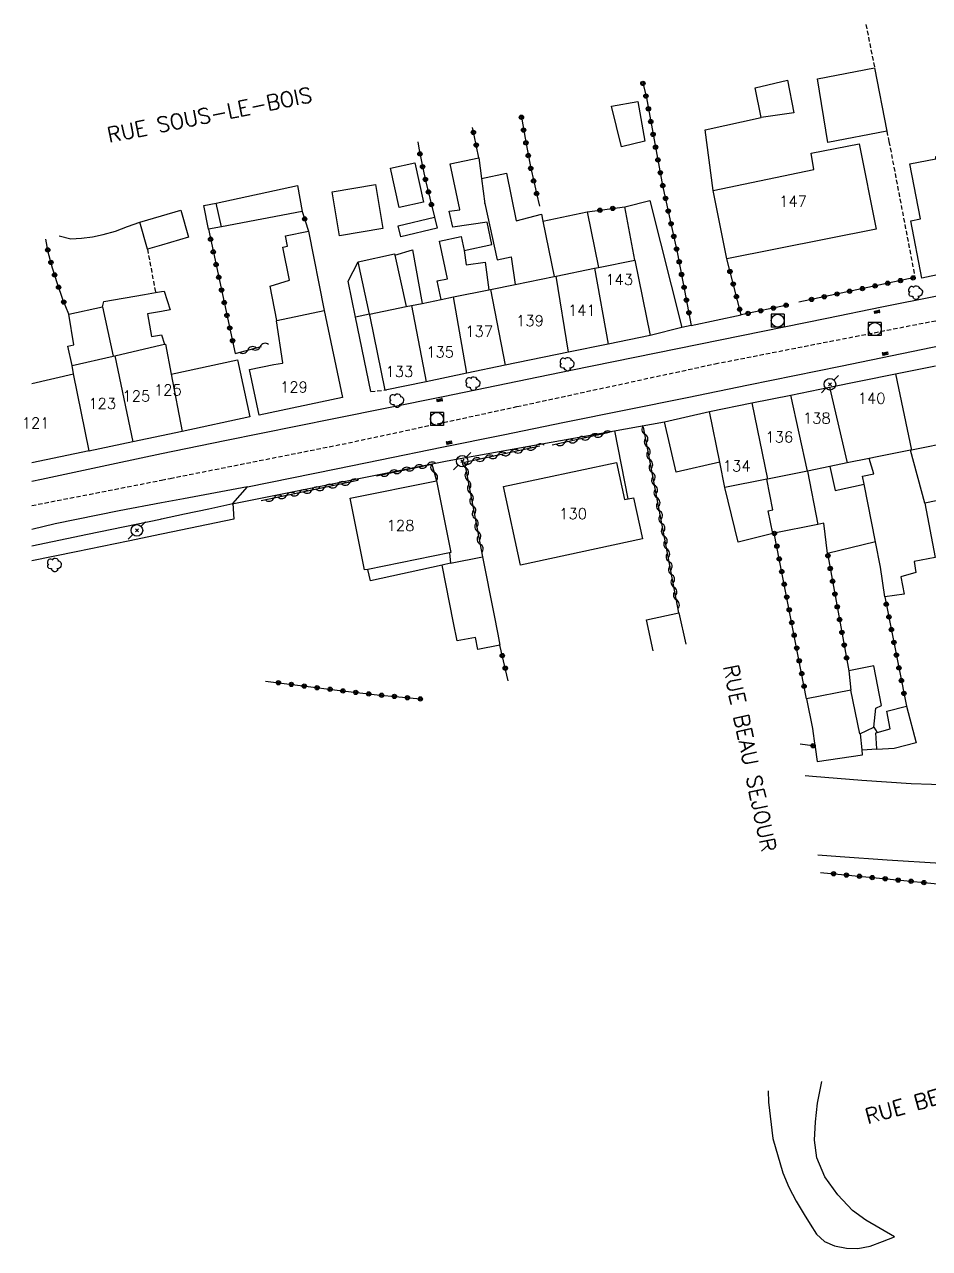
# Model space of a CAD drawing. Header units: millimetres. Extents: x 132999 to 134001, y 129000 to 130000.
# Drawn here: x 132999.2 to 133103.8, y 129653.7 to 129795.2 of the extents above; entities that cross this region are included whole.
import ezdxf
from ezdxf.enums import TextEntityAlignment as Align

# ---------------------------------------------------------------- set-up
doc = ezdxf.new("R2010")
doc.units = ezdxf.units.MM
doc.linetypes.add('DASHED', pattern=[0.75, 0.5, -0.25])
doc.layers.get('0').update_dxf_attribs({"linetype": 'CONTINUOUS'})
for name, color, linetype in [('W0001', 6, 'DASHED'), ('W0008', 7, 'CONTINUOUS'), ('W0014', 7, 'CONTINUOUS'), ('W0017', 7, 'CONTINUOUS'), ('W0101', 7, 'CONTINUOUS'), ('W0104', 1, 'CONTINUOUS'), ('W0112', 1, 'DASHED'), ('W0211', 2, 'CONTINUOUS'), ('W0214', 2, 'CONTINUOUS'), ('W0300', 7, 'CONTINUOUS'), ('W0310', 3, 'CONTINUOUS'), ('W0323', 7, 'CONTINUOUS'), ('W0330', 7, 'CONTINUOUS'), ('W0401', 7, 'CONTINUOUS'), ('W0420', 7, 'CONTINUOUS'), ('W0473', 7, 'CONTINUOUS'), ('W0510', 5, 'CONTINUOUS'), ('W0989', 7, 'CONTINUOUS'), ('W0991', 7, 'CONTINUOUS'), ('W1102', 7, 'CONTINUOUS')]:
    doc.layers.add(name, color=color, linetype=linetype)
doc.styles.get("Standard").update_dxf_attribs({"font": 'romans.shx', "width": 0.85})

# ---------------------------------------------------------------- blocks, each defined once
blk = doc.blocks.new('T401')
for p, q in [((-0.3, 0.3), (0, 0.3)), ((-0.3, -0.25), (-0.3, 0.3)), ((-0.3, 0.15), (0, 0.15)), ((-0.3, 0), (0, 0)), ((0, 0.3), (0, -0.25)), ((-0.3, -0.15), (0, -0.15)), ((-0.3, -0.25), (-0.3, -0.3)), ((-0.3, -0.3), (0, -0.3)), ((0, -0.3), (0, -0.25))]:
    blk.add_line(p, q)
blk = doc.blocks.new('T473')
for p, q in [((-0.166667, 0.166667), (0.166667, -0.166667)), ((-0.166667, -0.166667), (0.166667, 0.166667)), ((0.500001, 0.500001), (1.000002, 1.000002)), ((-1.000002, -1.000002), (-0.500001, -0.500001))]:
    blk.add_line(p, q)
blk.add_ellipse((0, 0), major_axis=(0.471405, 0.471405), ratio=1, start_param=5.4977871438, end_param=11.780972451)
blk = doc.blocks.new('T420')
for p, q in [((0.75, 0.75), (-0.75, 0.75)), ((-0.75, 0.75), (-0.75, -0.75)), ((0.75, 0.75), (0.75, -0.75)), ((0.75, -0.75), (-0.75, -0.75))]:
    blk.add_line(p, q)
blk.add_ellipse((0, 0), major_axis=(-0.53, 0.53), ratio=1, start_param=3.926991, end_param=10.210176)
blk = doc.blocks.new('T300')
for p, q in [((-0.8, 0.51), (-0.86, 0.34)), ((-0.86, 0.34), (-0.86, 0.17)), ((-0.86, 0.17), (-0.74, 0.06)), ((-0.69, 0.63), (-0.8, 0.51)), ((-0.8, -0.06), (-0.74, 0.06)), ((-0.74, 0.06), (-0.69, 0.11)), ((-0.57, 0.69), (-0.69, 0.63)), ((-0.46, 0.69), (-0.57, 0.69)), ((-0.29, 0.63), (-0.46, 0.69)), ((-0.29, 0.63), (-0.17, 0.74)), ((-0.23, 0.57), (-0.29, 0.63)), ((-0.17, 0.74), (-0.06, 0.8)), ((-0.06, 0.8), (0.06, 0.8)), ((0.06, 0.8), (0.23, 0.74)), ((0.23, 0.74), (0.34, 0.63)), ((0.34, 0.63), (0.4, 0.51)), ((0.46, 0.46), (0.34, 0.46)), ((0.4, 0.51), (0.4, 0.46)), ((0.57, 0.4), (0.46, 0.46)), ((0.57, 0.4), (0.69, 0.29)), ((0.69, 0.29), (0.74, 0.17)), ((0.74, 0.06), (0.69, -0.17)), ((0.74, 0.17), (0.74, 0.06)), ((-0.8, -0.17), (-0.8, -0.06)), ((-0.8, -0.23), (-0.8, -0.17)), ((-0.74, -0.34), (-0.8, -0.23)), ((-0.69, -0.4), (-0.74, -0.34)), ((-0.51, -0.46), (-0.69, -0.4)), ((-0.4, -0.46), (-0.51, -0.46)), ((-0.4, -0.46), (-0.34, -0.46)), ((-0.34, -0.46), (-0.34, -0.4)), ((-0.34, -0.51), (-0.34, -0.46)), ((-0.29, -0.63), (-0.34, -0.51)), ((-0.17, -0.74), (-0.29, -0.63)), ((-0.06, -0.8), (-0.17, -0.74)), ((0.06, -0.8), (-0.06, -0.8)), ((0.17, -0.74), (0.06, -0.8)), ((0.23, -0.69), (0.17, -0.74)), ((0.29, -0.46), (0.23, -0.46)), ((0.29, -0.63), (0.23, -0.69)), ((0.46, -0.4), (0.29, -0.46)), ((0.34, -0.51), (0.29, -0.63)), ((0.34, -0.51), (0.34, -0.46)), ((0.57, -0.34), (0.46, -0.4)), ((0.63, -0.29), (0.57, -0.34)), ((0.69, -0.17), (0.63, -0.29))]:
    blk.add_line(p, q)
blk = doc.blocks.new('t323o')
at = {"color": 0, "linetype": 'Continuous'}
for radius in [0.25, 0.15]:
    blk.add_circle((0, 0), radius, dxfattribs=at)
blk = doc.blocks.new('t310o')
at = {"color": 0, "linetype": 'Continuous'}
for centre, start, end in [((-0.5, 0.38), 216.8699, 323.1304), ((0.5, -0.37), 36.8699, 143.1303)]:
    blk.add_arc(centre, 0.625, start, end, dxfattribs=at)

msp = doc.modelspace()

# ---------------------------------------------------------------- linework, layer by layer
at = {"layer": 'W0001'}
for points in [[(133015, 129742.53), (133016, 129742.73), (133036.59, 129746.83), (133056.07, 129751.02), (133078.97, 129755.97), (133109.92, 129762.02), (133111.27, 129762.31)], [(133000, 129739.59), (133015, 129742.53)]]:
    msp.add_lwpolyline(points, dxfattribs=at)
at = {"layer": 'W0008'}
for points in [[(133024.95, 129741.76), (133017.52, 129740.37), (133015, 129739.9)], [(133015, 129739.9), (133010.1, 129738.98), (133002.7, 129737.47), (133000, 129736.82)]]:
    msp.add_lwpolyline(points, dxfattribs=at)
at = {"layer": 'W0014'}
for points in [[(133111.06, 129765.06), (133104.66, 129763.78), (133098.27, 129762.5), (133091.88, 129761.21), (133077.09, 129758.21), (133062.31, 129755.18), (133047.53, 129752.15), (133034.93, 129749.61), (133022.33, 129747.08), (133015, 129745.56)], [(133076.23, 129760.39), (133082, 129761.62)], [(133076.23, 129760.39), (133075.14, 129760.16)], [(133024.95, 129741.76), (133030.06, 129742.8), (133035.17, 129743.84), (133040.28, 129744.88), (133047.39, 129746.33), (133054.49, 129747.77), (133061.59, 129749.21), (133068.68, 129750.65), (133075.76, 129752.09), (133082.85, 129753.54), (133093.48, 129755.71), (133104.11, 129757.9), (133108.61, 129758.83)], [(133023.17, 129739.81), (133048, 129744.77), (133073.14, 129749.26)], [(133015, 129745.56), (133009.74, 129744.47), (133001.11, 129742.61), (133000, 129742.37)], [(133023.25, 129739.83), (133024.95, 129741.76)], [(133015, 129738.05), (133017.67, 129738.62), (133020.46, 129739.23), (133023.25, 129739.83)], [(133000, 129734.93), (133006.45, 129736.27), (133014.88, 129738.02), (133015, 129738.05)]]:
    msp.add_lwpolyline(points, dxfattribs=at)
at = {"layer": 'W0017'}
for points in [[(133078.76, 129776), (133077.85, 129783.02), (133084.31, 129784.45)], [(133039.19, 129752.78), (133037.43, 129761.38)], [(133067.37, 129748.23), (133068.89, 129740.36)]]:
    msp.add_lwpolyline(points, dxfattribs=at)
at = {"layer": 'W0101'}
for points in [[(133097.6, 129771.52), (133080.33, 129768.09), (133078.76, 129776), (133090.38, 129778.42), (133090.1, 129780.31), (133095.64, 129781.41)], [(133054.52, 129741.78), (133067.6, 129744.58), (133068.52, 129740.28), (133069.55, 129740.5), (133070.57, 129735.74), (133056.47, 129732.72)], [(133036.79, 129740.44), (133046.79, 129742.44), (133048.44, 129734.15), (133048.3, 129734.12), (133038.84, 129732.22), (133038.45, 129732.15)]]:
    msp.add_lwpolyline(points, close=True, dxfattribs=at)
for points in [[(133065.04, 129767.01), (133065.5, 129767.1), (133069.72, 129767.96), (133071.49, 129759.26)], [(133060.6, 129766.11), (133065.04, 129767.01)], [(133053.03, 129764.57), (133055.86, 129765.14), (133060.38, 129766.06), (133060.6, 129766.11)], [(133043.87, 129762.7), (133045.13, 129762.96), (133047.32, 129763.41), (133048.75, 129763.7)], [(133048.75, 129763.7), (133052.84, 129764.53), (133053.03, 129764.57)], [(133029.01, 129756.1), (133028.27, 129760.95), (133028.34, 129760.97), (133033.81, 129762.12), (133035.92, 129752.08)], [(133040.83, 129752.92), (133039.1, 129761.45), (133039.05, 129761.72), (133043.29, 129762.59), (133043.87, 129762.7)], [(133071.49, 129759.26), (133066.62, 129758.26)], [(133009.59, 129756.9), (133015, 129758.15)], [(133015, 129758.15), (133015.35, 129758.23), (133015.44, 129758.26), (133016.11, 129754.78), (133017.37, 129748.15)], [(133066.62, 129758.26), (133062.02, 129757.31)], [(133004.84, 129754.83), (133004.66, 129755.76), (133009.42, 129756.86), (133009.59, 129756.9)], [(133062.02, 129757.31), (133054.72, 129755.8)], [(133026.29, 129750.04), (133025.18, 129755.3), (133027.98, 129755.89)], [(133027.98, 129755.89), (133028.99, 129756.06), (133029.01, 129756.1)], [(133050.29, 129754.88), (133045.58, 129753.9)], [(133054.72, 129755.8), (133050.29, 129754.88)], [(133099.84, 129754.82), (133104.45, 129755.75)], [(133000, 129753.71), (133004.84, 129754.83)], [(133045.58, 129753.9), (133040.83, 129752.92)], [(133092.22, 129753.27), (133095.82, 129754)], [(133095.82, 129754), (133099.84, 129754.82)], [(133035.92, 129752.08), (133026.29, 129750.04)], [(133083.22, 129751.45), (133087.72, 129752.36)], [(133087.72, 129752.36), (133092.22, 129753.27)], [(133078.34, 129750.46), (133083.22, 129751.45)], [(133085.02, 129742.65), (133084.96, 129742.64), (133080.11, 129741.66), (133079.51, 129744.61), (133078.34, 129750.46)], [(133017.37, 129748.15), (133015, 129747.65)], [(133011.68, 129746.94), (133006.6, 129745.86), (133006.63, 129745.92)], [(133015, 129747.65), (133011.68, 129746.94)], [(133106.65, 129747), (133101.7, 129746)], [(133006.63, 129745.92), (133000, 129744.51)], [(133097.73, 129745.21), (133096.8, 129745.02), (133094.26, 129744.51)], [(133101.7, 129746), (133101.56, 129745.98), (133097.73, 129745.21)], [(133089.66, 129743.58), (133085.02, 129742.65)], [(133094.26, 129744.51), (133092.24, 129744.1), (133089.66, 129743.58)]]:
    msp.add_lwpolyline(points, dxfattribs=at)
at = {"layer": 'W0104'}
for points in [[(133092.03, 129781.56), (133090.82, 129788.91), (133097.41, 129790.18), (133098.82, 129782.86)], [(133084.31, 129784.45), (133083.62, 129787.88), (133087.36, 129788.76), (133088.1, 129784.96)], [(133068.16, 129781.04), (133067, 129785.73), (133070.04, 129786.27), (133070.86, 129781.7)], [(133044.26, 129779.21), (133045.26, 129774.65), (133042.45, 129774.04), (133041.45, 129778.59)], [(133021.33, 129774.54), (133030.7, 129776.56), (133031.27, 129773.58), (133021.92, 129771.81)], [(133035.58, 129770.76), (133034.72, 129775.84), (133039.71, 129776.69), (133040.57, 129771.61), (133035.58, 129770.76)], [(133046.56, 129772.9), (133046.86, 129771.64), (133042.66, 129770.65), (133042.36, 129771.91)], [(133097.33, 129713.98), (133097.55, 129716.18), (133098.21, 129716.49), (133097.31, 129721.08), (133094.45, 129720.51), (133094.67, 129718.24), (133089.56, 129717.24), (133090.24, 129713.82), (133090.52, 129711.81), (133090.54, 129711.66), (133090.76, 129710.01), (133096.02, 129710.79), (133095.97, 129711.36), (133095.79, 129713.22), (133095.7, 129713.21)], [(133101.11, 129716.42), (133102.21, 129712.17), (133099.69, 129711.51), (133097.67, 129711.39), (133097.67, 129711.46), (133097.56, 129713.34), (133097.72, 129713.38), (133099.21, 129713.77), (133098.84, 129715.83)]]:
    msp.add_lwpolyline(points, close=True, dxfattribs=at)
for points in [[(133107.02, 129766.74), (133102.88, 129765.88), (133101.6, 129772.49), (133102.73, 129772.71), (133101.49, 129779.07), (133104.51, 129779.65), (133104.48, 129779.93), (133111.53, 129781.3), (133114.04, 129768.36), (133112.23, 129767.94)], [(133047.32, 129763.41), (133046.87, 129765.55), (133048.06, 129765.8), (133047.14, 129770.14), (133049.64, 129770.67), (133049.98, 129769.07), (133053.19, 129769.75), (133052.64, 129772.35), (133048.65, 129771.78), (133048.26, 129773.61), (133049.47, 129773.78), (133049.47, 129773.79), (133048.35, 129779.08), (133051.68, 129779.79), (133051.99, 129777.4), (133052.37, 129774.46), (133052.37, 129774.5), (133053.78, 129767.97), (133055.41, 129768.32), (133055.86, 129765.14)], [(133051.99, 129777.4), (133054.88, 129777.99), (133056, 129772.51), (133058.91, 129773.25), (133059.07, 129772.47), (133060.38, 129766.06)], [(133069.72, 129767.96), (133068.54, 129774.12), (133071.45, 129774.85), (133075.14, 129760.16), (133071.49, 129759.26)], [(133015, 129773.07), (133017.22, 129773.71), (133018.11, 129770.59), (133015, 129769.69)], [(133021.92, 129771.81), (133020.41, 129771.52), (133019.88, 129774.26), (133021.33, 129774.54)], [(133059.07, 129772.47), (133064.18, 129773.52), (133065.5, 129767.1)], [(133015, 129769.69), (133013.37, 129769.22), (133012.47, 129772.34), (133015, 129773.07)], [(133028.34, 129760.97), (133027.55, 129764.93), (133029.77, 129765.63), (133029.01, 129769.45), (133029.55, 129769.56), (133029.31, 129770.76), (133031.98, 129771.29), (133033.81, 129762.12)], [(133041.97, 129768.54), (133044.01, 129769.14), (133045.13, 129762.96)], [(133049.98, 129769.07), (133050.21, 129767.42), (133052.39, 129767.73), (133052.84, 129764.53)], [(133039.05, 129761.72), (133037.43, 129761.38), (133036.55, 129765.54), (133037.71, 129767.74)], [(133039.05, 129761.72), (133037.71, 129767.74), (133041.94, 129768.68), (133041.97, 129768.54), (133043.29, 129762.59)], [(133008.18, 129762.56), (133008.33, 129763.16), (133013.02, 129763.98), (133014.3, 129764.2), (133015, 129764.33)], [(133015, 129764.33), (133015.3, 129764.38), (133015.99, 129762.2), (133015, 129762.02)], [(133004.66, 129755.76), (133004.17, 129758), (133004.85, 129758.15), (133004.27, 129761.71), (133008.18, 129762.56), (133009.42, 129756.86)], [(133015, 129762.02), (133013.37, 129761.74), (133013.83, 129759.12), (133015, 129759.33)], [(133015, 129759.33), (133015.01, 129759.33), (133015.35, 129758.23)], [(133016.11, 129754.78), (133023.79, 129756.43), (133025.2, 129749.83), (133017.37, 129748.15)], [(133079.51, 129744.61), (133074.48, 129743.45), (133073.14, 129749.26), (133078.34, 129750.46)], [(133110.97, 129747.87), (133112.62, 129741.77), (133108.08, 129740.86), (133103.21, 129739.88), (133101.56, 129745.98)], [(133103.21, 129739.88), (133104.42, 129733.6), (133102, 129733.13), (133102.19, 129731.85), (133100.43, 129731.35), (133100.82, 129729.34), (133098.61, 129729.03), (133098.11, 129732.47), (133097.53, 129735.4), (133096.2, 129742.08), (133096.02, 129742.99), (133097.31, 129743.24), (133096.8, 129745.02)], [(133089.66, 129743.58), (133090.87, 129737.42)], [(133092.24, 129744.1), (133092.87, 129741.33), (133096.2, 129742.08)], [(133097.53, 129735.4), (133091.97, 129734.07), (133091.53, 129737.55), (133090.87, 129737.42), (133085.82, 129736.4), (133085.64, 129736.36), (133085.64, 129736.36), (133085.11, 129738.97), (133085.67, 129739.1), (133084.96, 129742.64)], [(133085.64, 129736.36), (133081.65, 129735.38), (133080.11, 129741.66)], [(133048.3, 129734.12), (133048.4, 129732.94), (133047.44, 129732.72), (133039.14, 129730.89), (133038.84, 129732.22)], [(133048.4, 129732.94), (133052.1, 129733.66), (133053.4, 129727.07), (133053.86, 129724.72), (133054.11, 129723.47), (133051.57, 129722.97), (133051.29, 129724.36), (133049.17, 129723.94), (133048.76, 129726.05), (133047.44, 129732.72)], [(133071.84, 129722.81), (133071.04, 129726.38), (133074.79, 129727.21)], [(133074.79, 129727.21), (133075.6, 129723.59)], [(133095.7, 129713.21), (133094.67, 129718.24)], [(133097.33, 129713.98), (133097.72, 129713.38)], [(133095.97, 129711.36), (133097.67, 129711.46)]]:
    msp.add_lwpolyline(points, dxfattribs=at)
at = {"layer": 'W0112'}
for points in [[(133096.41, 129795.19), (133097.41, 129790.18)], [(133098.82, 129782.86), (133099.08, 129781.65), (133099.08, 129781.65), (133102.08, 129765.94)], [(133013.37, 129769.22), (133014.3, 129764.2)], [(133039.19, 129752.78), (133041.01, 129752.96)]]:
    msp.add_lwpolyline(points, dxfattribs=at)
at = {"layer": 'W0211'}
msp.add_lwpolyline([(133085.11, 129671.97), (133085.14, 129670.63), (133085.66, 129666.45), (133086.81, 129662.48), (133087.52, 129660.83), (133088.36, 129659.22), (133089.29, 129657.68), (133089.98, 129656.53), (133090.72, 129655.41), (133091.62, 129654.55), (133092.8, 129654.03), (133094.15, 129653.78), (133095.49, 129653.73), (133096.92, 129654.01), (133098.33, 129654.55), (133099.73, 129655.1)], dxfattribs=at)
at = {"layer": 'W0214'}
for points in [[(133003.18, 129770.77), (133004.5, 129770.42), (133005.74, 129770.48), (133007, 129770.66), (133008.24, 129770.91), (133009.67, 129771.32), (133011.07, 129771.83), (133012.47, 129772.34)], [(133099.73, 129655.1), (133098.06, 129656.05), (133096.39, 129657.01), (133094.88, 129658.13), (133093.15, 129659.93), (133091.68, 129662), (133090.73, 129664.23), (133090.48, 129666.25), (133090.6, 129668.39), (133090.81, 129670.52), (133091.31, 129673.02)]]:
    msp.add_lwpolyline(points, dxfattribs=at)
at = {"layer": 'W0310'}
for points in [[(133023.51, 129757.17), (133026.57, 129757.99)], [(133066.79, 129748.02), (133060.14, 129746.57)], [(133074.79, 129727.21), (133070.72, 129748.65)], [(133058.71, 129746.46), (133050.02, 129744.55), (133052.1, 129733.66)], [(133039.84, 129743.03), (133046.23, 129744.37), (133046.79, 129742.44)], [(133037.67, 129742.5), (133026.51, 129740.14)]]:
    msp.add_lwpolyline(points, dxfattribs=at)
at = {"layer": 'W0323'}
for points in [[(133070.61, 129788.43), (133071.04, 129786.71), (133072.92, 129776.59)], [(133056.55, 129784.74), (133056.64, 129784.26), (133057.13, 129781.4), (133057.68, 129778.55), (133058.01, 129777.09), (133058.35, 129775.64), (133058.7, 129774.18)], [(133051.68, 129779.79), (133051.4, 129781.09), (133051.13, 129782.38), (133050.93, 129783.27)], [(133044.62, 129781.62), (133044.74, 129780.91), (133045, 129779.54), (133045.48, 129777.32), (133046.01, 129775.12), (133046.54, 129772.91)], [(133072.92, 129776.59), (133074.65, 129768.7), (133076.23, 129760.39)], [(133031.27, 129773.58), (133031.98, 129771.29)], [(133064.18, 129773.52), (133068.54, 129774.12)], [(133020.41, 129771.52), (133023.51, 129757.17)], [(133003.57, 129763.4), (133002.98, 129765.21), (133002.39, 129767.03), (133001.9, 129768.87), (133001.64, 129770.36)], [(133087.49, 129762.8), (133082, 129761.62), (133080.33, 129768.09)], [(133102.08, 129765.94), (133088.66, 129763.11)], [(133004.27, 129761.71), (133003.57, 129763.4)], [(133089.56, 129717.24), (133085.82, 129736.4)], [(133091.97, 129734.07), (133094.45, 129720.51)], [(133098.61, 129729.03), (133101.11, 129716.42)], [(133055.05, 129719.33), (133054.11, 129723.47)], [(133027.03, 129719.3), (133031.32, 129718.75), (133035.62, 129718.21), (133039.92, 129717.71), (133044.94, 129717.24)], [(133088.81, 129712.04), (133090.52, 129711.81)], [(133091.18, 129697.18), (133100.4, 129696.29), (133119.88, 129694.39), (133120.28, 129690.34), (133120.68, 129686.28), (133120.99, 129682.22), (133121.06, 129679.57), (133121.09, 129676.92), (133121.14, 129676)]]:
    msp.add_lwpolyline(points, dxfattribs=at)
at = {"layer": 'W0330'}
for points in [[(133023.25, 129739.83), (133023.36, 129738.01), (133019.28, 129737.16), (133015.2, 129736.32), (133015, 129736.27)], [(133015, 129736.27), (133011.13, 129735.46), (133005.13, 129734.26), (133000, 129733.22)]]:
    msp.add_lwpolyline(points, dxfattribs=at)
at = {"layer": 'W0510'}
for points in [[(133115.79, 129707.13), (133111.08, 129707.21), (133106.36, 129707.29), (133101.65, 129707.44), (133095.95, 129707.81), (133090.25, 129708.29), (133089.4, 129708.35)], [(133090.85, 129699.23), (133093.43, 129699.04), (133098.85, 129698.66), (133105.08, 129698.28), (133111.32, 129697.93), (133117.55, 129697.58)]]:
    msp.add_lwpolyline(points, dxfattribs=at)
at = {"layer": 'W1102'}
for points in [[(133065.04, 129767.01), (133066.62, 129758.26)], [(133062.02, 129757.31), (133060.6, 129766.11)], [(133050.29, 129754.88), (133048.75, 129763.7)], [(133053.03, 129764.57), (133054.72, 129755.8)], [(133043.87, 129762.7), (133045.58, 129753.9)], [(133009.59, 129756.9), (133011.68, 129746.94)], [(133006.63, 129745.92), (133004.84, 129754.83)], [(133099.84, 129754.82), (133101.7, 129746)], [(133089.66, 129743.58), (133087.72, 129752.36)], [(133092.22, 129753.27), (133094.26, 129744.51)], [(133083.22, 129751.45), (133085.02, 129742.65)]]:
    msp.add_lwpolyline(points, dxfattribs=at)

# ---------------------------------------------------------------- block references
at = {"layer": 'W0300', "rotation": 359.9999899820874}
for p in [(133102.2, 129764.2), (133061.93, 129755.92), (133051.04, 129753.68), (133042.23, 129751.71), (133002.66, 129732.72)]:
    msp.add_blockref('T300', p, dxfattribs=at)
at = {"layer": 'W0310'}
for p, rotation in [((133024.96, 129757.56), 14.95476080978135), ((133026.41, 129757.95), 14.95476080978135), ((133064.54, 129747.53), 192.3141493562179), ((133066.01, 129747.85), 192.3141493562179), ((133070.87, 129747.85), 100.7670999702007), ((133056.77, 129746.03), 192.3835184521199), ((133058.24, 129746.36), 192.3835184521199), ((133061.61, 129746.89), 192.3141493562179), ((133063.07, 129747.21), 192.3141493562179), ((133071.15, 129746.37), 100.7670999702007), ((133050.13, 129743.98), 280.8324195593979), ((133050.91, 129744.75), 192.3835184521199), ((133052.38, 129745.07), 192.3835184521199), ((133053.84, 129745.39), 192.3835184521199), ((133055.31, 129745.71), 192.3835184521199), ((133071.43, 129744.9), 100.7670999702007), ((133041.31, 129743.34), 11.80230595844951), ((133042.77, 129743.65), 11.80230595844951), ((133044.24, 129743.95), 11.80230595844951), ((133045.71, 129744.26), 11.80230595844951), ((133046.5, 129743.43), 286.1176781873361), ((133050.41, 129742.5), 280.8324195593979), ((133071.71, 129743.42), 100.7670999702007), ((133033.85, 129741.69), 191.9140194279908), ((133035.32, 129742), 191.9140194279908), ((133036.78, 129742.31), 191.9140194279908), ((133071.99, 129741.95), 100.7670999702007), ((133027.98, 129740.45), 191.9140194279908), ((133029.45, 129740.76), 191.9140194279908), ((133030.91, 129741.07), 191.9140194279908), ((133032.38, 129741.38), 191.9140194279908), ((133050.69, 129741.03), 280.8324195593979), ((133072.27, 129740.48), 100.7670999702007), ((133050.97, 129739.56), 280.8324195593979), ((133072.55, 129739), 100.7670999702007), ((133051.25, 129738.08), 280.8324195593979), ((133072.83, 129737.53), 100.7670999702007), ((133051.54, 129736.61), 280.8324195593979), ((133073.11, 129736.06), 100.7670999702007), ((133051.82, 129735.14), 280.8324195593979), ((133073.39, 129734.58), 100.7670999702007), ((133073.67, 129733.11), 100.7670999702007), ((133073.95, 129731.64), 100.7670999702007), ((133074.23, 129730.16), 100.7670999702007), ((133074.51, 129728.69), 100.7670999702007)]:
    msp.add_blockref('t310o', p, dxfattribs=dict(at, rotation=rotation))
at = {"layer": 'W0323'}
for p, rotation in [((133070.63, 129788.37), 283.881719428673), ((133070.99, 129786.91), 283.881719428673), ((133056.6, 129784.47), 280.3843257661031), ((133071.28, 129785.44), 280.5560984936055), ((133056.85, 129782.99), 279.6992277910819), ((133071.55, 129783.96), 280.5560984936055), ((133051.05, 129782.72), 102.4866715820868), ((133057.11, 129781.51), 279.6992277910819), ((133071.82, 129782.49), 280.5560984936055), ((133044.87, 129780.22), 280.5944758542138), ((133051.37, 129781.25), 102.0375125354508), ((133057.39, 129780.04), 280.9302905393573), ((133072.1, 129781.01), 280.5560984936055), ((133045.17, 129778.75), 282.295899319413), ((133072.37, 129779.54), 280.5560984936055), ((133045.49, 129777.29), 283.4357963677308), ((133057.67, 129778.56), 280.9302905393573), ((133072.65, 129778.06), 280.5560984936055), ((133045.84, 129775.83), 283.4357963677308), ((133058, 129777.1), 282.7074798776563), ((133072.93, 129776.56), 282.3193655367128), ((133046.19, 129774.37), 283.4299291507396), ((133058.35, 129775.64), 283.3765255682134), ((133073.25, 129775.09), 282.3193655367128), ((133065.67, 129773.72), 7.816812375228445), ((133067.15, 129773.93), 7.816812375228445), ((133073.57, 129773.63), 282.3193655367128), ((133031.54, 129772.72), 287.439387771969), ((133073.89, 129772.16), 282.3193655367128), ((133020.66, 129770.37), 282.1959303743118), ((133074.21, 129770.7), 282.3193655367128), ((133001.85, 129769.14), 99.7750883168799), ((133020.98, 129768.9), 282.1959303743118), ((133074.53, 129769.23), 282.3193655367128), ((133002.21, 129767.69), 104.927536664503), ((133021.3, 129767.44), 282.1959303743118), ((133074.83, 129767.76), 280.7827140961155), ((133002.64, 129766.25), 108.0269877564284), ((133021.61, 129765.97), 282.1959303743118), ((133075.11, 129766.29), 280.7827140961155), ((133080.7, 129766.64), 104.4518295466371), ((133101.87, 129765.9), 191.9237367325656), ((133003.1, 129764.82), 108.0362768703379), ((133021.93, 129764.5), 282.1959303743118), ((133075.39, 129764.81), 280.7827140961155), ((133081.08, 129765.19), 104.4518295466371), ((133096, 129764.66), 191.9237367325656), ((133097.47, 129764.97), 191.9237367325656), ((133098.94, 129765.28), 191.9237367325656), ((133100.41, 129765.59), 191.9237367325656), ((133003.69, 129763.1), 112.4944228286615), ((133022.25, 129763.04), 282.1959303743118), ((133075.67, 129763.34), 280.7827140961155), ((133081.45, 129763.74), 104.4518295466371), ((133090.13, 129763.42), 191.9237367325656), ((133091.6, 129763.73), 191.9237367325656), ((133093.07, 129764.04), 191.9237367325656), ((133094.53, 129764.35), 191.9237367325656), ((133075.95, 129761.87), 280.7827140961155), ((133081.82, 129762.28), 104.4518295466371), ((133082.79, 129761.79), 192.1652087968051), ((133084.26, 129762.11), 192.1652087968051), ((133085.72, 129762.42), 192.1652087968051), ((133087.19, 129762.74), 192.1652087968051), ((133022.56, 129761.57), 282.1959303743118), ((133022.88, 129760.11), 282.1959303743118), ((133023.2, 129758.64), 282.1959303743118), ((133085.83, 129736.37), 101.0279446749388), ((133086.12, 129734.9), 101.0279446749388), ((133086.4, 129733.43), 101.0279446749388), ((133092.02, 129733.79), 280.3568980370207), ((133086.69, 129731.96), 101.0279446749388), ((133092.29, 129732.32), 280.3568980370207), ((133092.56, 129730.84), 280.3568980370207), ((133086.98, 129730.49), 101.0279446749388), ((133092.83, 129729.37), 280.3568980370207), ((133087.26, 129729.01), 101.0279446749388), ((133093.1, 129727.89), 280.3568980370207), ((133098.77, 129728.19), 281.201533765072), ((133087.55, 129727.54), 101.0279446749388), ((133093.37, 129726.42), 280.3568980370207), ((133099.07, 129726.72), 281.201533765072), ((133087.84, 129726.07), 101.0279446749388), ((133093.64, 129724.94), 280.3568980370207), ((133099.36, 129725.25), 281.201533765072), ((133088.12, 129724.6), 101.0279446749388), ((133093.91, 129723.47), 280.3568980370207), ((133099.65, 129723.78), 281.201533765072), ((133054.38, 129722.26), 102.8227742582582), ((133088.41, 129723.12), 101.0279446749388), ((133099.94, 129722.31), 281.201533765072), ((133054.72, 129720.8), 102.8227742582582), ((133088.7, 129721.65), 101.0279446749388), ((133094.18, 129721.99), 280.3568980370207), ((133100.23, 129720.83), 281.201533765072), ((133088.99, 129720.18), 101.0279446749388), ((133100.52, 129719.36), 281.201533765072), ((133028.51, 129719.11), 352.7830794090053), ((133030, 129718.92), 352.7830794090053), ((133031.49, 129718.73), 352.7716180489884), ((133032.98, 129718.54), 352.7716180489884), ((133034.47, 129718.36), 352.7716180489884), ((133035.96, 129718.17), 353.4347418154963), ((133037.45, 129718), 353.4347418154963), ((133038.94, 129717.83), 353.4347418154963), ((133089.27, 129718.71), 101.0279446749388), ((133100.81, 129717.89), 281.201533765072), ((133040.43, 129717.67), 354.6475480153011), ((133041.92, 129717.53), 354.6475480153011), ((133043.41, 129717.39), 354.6475480153011), ((133044.91, 129717.25), 354.6475480153011), ((133090.3, 129711.84), 352.3932685220058), ((133092.67, 129697.04), 354.444437940208), ((133094.16, 129696.89), 354.444437940208), ((133095.66, 129696.75), 354.444437940208), ((133097.15, 129696.6), 354.444437940208), ((133098.64, 129696.46), 354.444437940208), ((133100.14, 129696.31), 354.444437940208), ((133101.63, 129696.17), 354.4444379402104), ((133103.12, 129696.02), 354.4444379402104)]:
    msp.add_blockref('t323o', p, dxfattribs=dict(at, rotation=rotation))
at = {"layer": 'W0401'}
for p, rotation in [((133097.68, 129762.13), 101.3754334926008), ((133098.66, 129756.99), 281.6236134250495), ((133047.13, 129751.92), 101.3911975692052), ((133048.25, 129746.71), 281.475787640843)]:
    msp.add_blockref('T401', p, dxfattribs=dict(at, rotation=rotation))
at = {"layer": 'W0420', "rotation": 359.9999899820874}
for p in [(133086.21, 129760.96), (133097.44, 129759.98), (133046.82, 129749.6)]:
    msp.add_blockref('T420', p, dxfattribs=at)
at = {"layer": 'W0473', "rotation": 359.9999899820874}
for p in [(133092.26, 129753.61), (133049.75, 129744.72), (133012.15, 129736.72)]:
    msp.add_blockref('T473', p, dxfattribs=at)

# ---------------------------------------------------------------- texts
at = {"layer": 'W0989'}
for s, rotation, p in [('RUE SOUS-LE-BOIS', 11.3535, (133008.92, 129781.52)), ('RUE BEAU SEJOUR', 281.6847, (133079.91, 129721.02)), ('RUE BEAU SEJOUR', 15.7842, (133096.63, 129668.11))]:
    msp.add_text(s, height=1.75, rotation=rotation, dxfattribs=at).set_placement(p)
at = {"layer": 'W0991'}
for s, p in [('147', (133087.99, 129774.75)), ('143', (133067.9, 129765.71)), ('141', (133063.58, 129762.16)), ('139', (133057.58, 129760.95)), ('137', (133051.71, 129759.72)), ('135', (133047.2, 129757.33)), ('133', (133042.49, 129755.08)), ('125', (133015.73, 129752.95)), ('129', (133030.3, 129753.29)), ('125', (133012.09, 129752.25)), ('140', (133097.07, 129751.99)), ('123', (133008.14, 129751.38)), ('121', (133000.44, 129749.14)), ('138', (133090.74, 129749.69)), ('136', (133086.41, 129747.51)), ('134', (133081.48, 129744.17)), ('128', (133042.62, 129737.29)), ('130', (133062.57, 129738.65))]:
    msp.add_text(s, height=1.25, dxfattribs=at).set_placement(p, align=Align.MIDDLE_CENTER)

doc.saveas('drawing.dxf')
